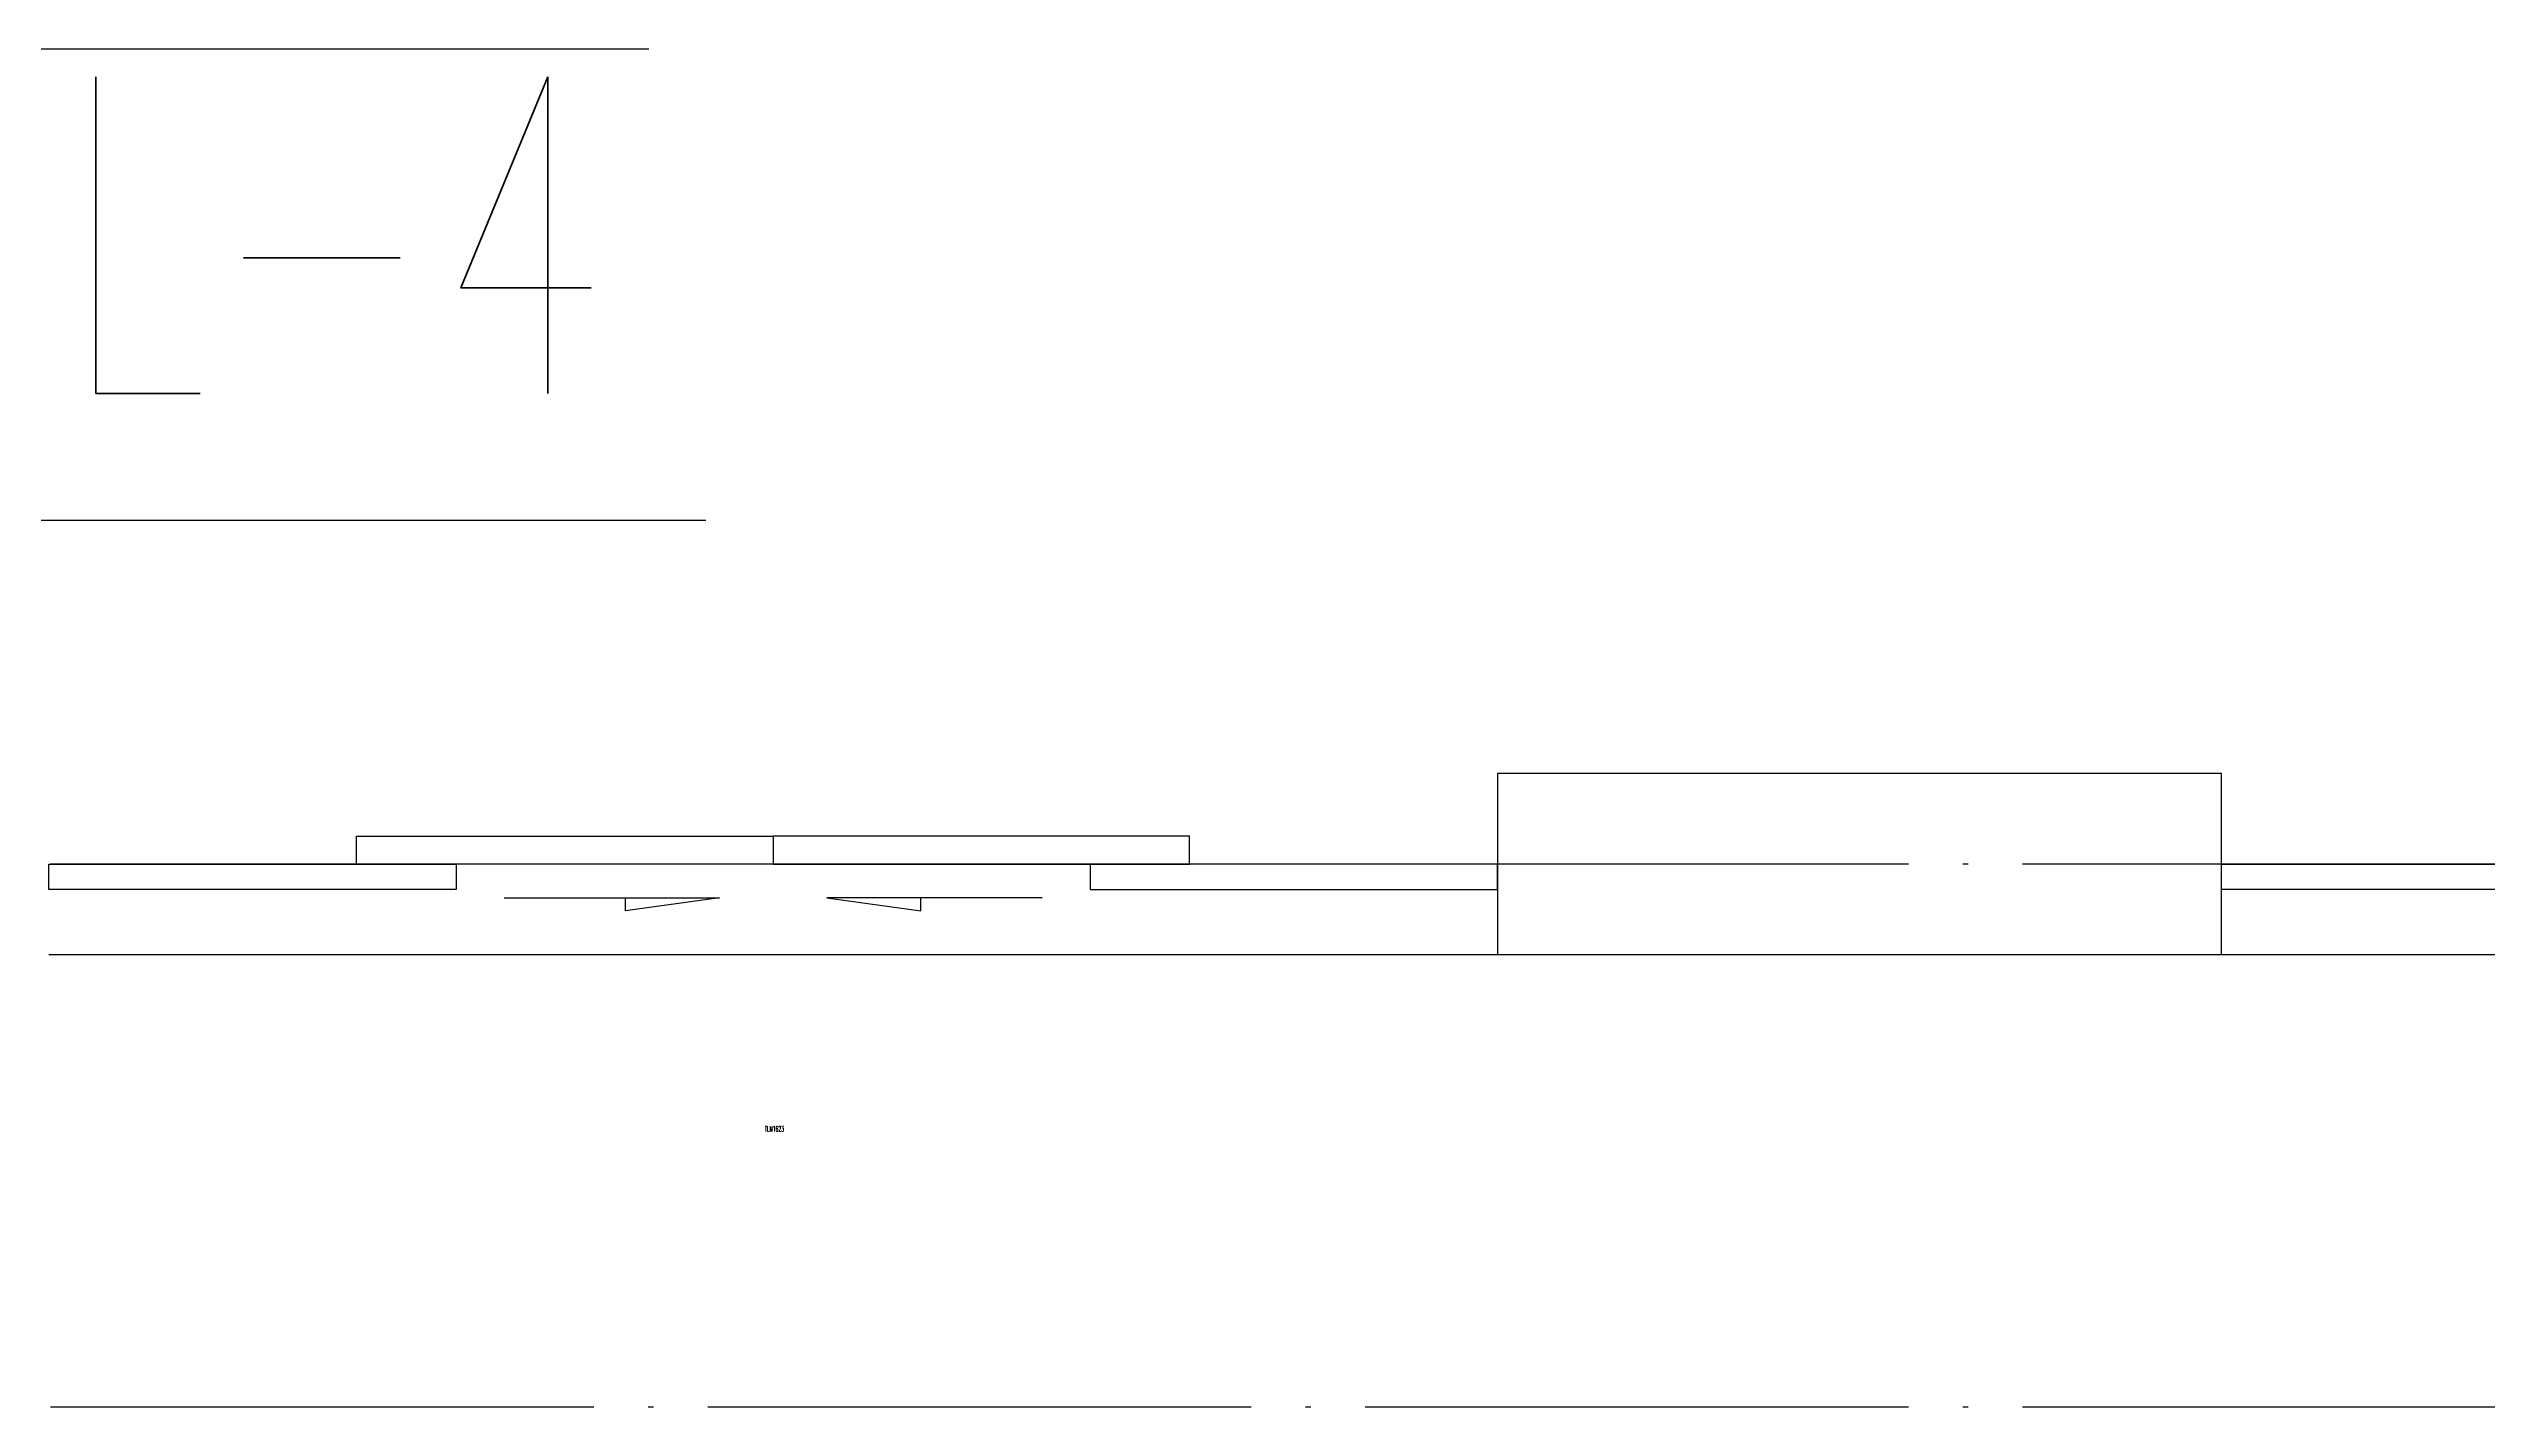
# Model space of a CAD drawing. Extents: x 27938 to 1507990, y 110129 to 923079.
# Drawn here: x 844467 to 847160, y 673857 to 675358 of the extents above; entities that cross this region are included whole.
import ezdxf

# ---------------------------------------------------------------- set-up
doc = ezdxf.new("R2010")
doc.units = 0
doc.header["$LTSCALE"] = 1000
doc.header["$MEASUREMENT"] = 0
doc.linetypes.add('DOTE', pattern=[2.42, 2, -0.2, 0.02, -0.2])
for name, color, linetype in [('DIM_凝结', 150, 'Continuous'), ('DIM_废水', 31, 'Continuous'), ('DOTE', 1, 'Continuous'), ('WALL', 9, 'Continuous'), ('WINDOW', 4, 'Continuous'), ('WINDOW_TEXT', 7, 'Continuous')]:
    doc.layers.add(name, color=color, linetype=linetype)
doc.styles.add('_TCH_WINDOW', font='SIMPLEX.shx', dxfattribs={"width": 0.7, "height": 3.5, "bigfont": 'GBCBIG.shx'})
doc.styles.add('_TWT_SERIAL', font='SIMPLEX', dxfattribs={"width": 0.8, "height": 3.5, "bigfont": 'HZTXT'})

# ---------------------------------------------------------------- blocks, each defined once
blk = doc.blocks.new('$DorLib2D$00000138')
at = {"color": 0, "linetype": 'Continuous'}
for p, q in [((-0.2875, 0), (-0.2875, 0.1538)), ((-0.2875, 0.1538), (0, 0.1538)), ((0, 0.1538), (0, 0)), ((0.2875, 0.1538), (0, 0.1538)), ((0.2875, 0), (0.2875, 0.1538)), ((-0.5, -0.1399), (-0.5, 0)), ((-0.5, 0), (-0.2188, 0)), ((0, 0), (-0.2875, 0)), ((-0.2188, 0), (-0.2188, -0.1399)), ((0, 0), (0.2875, 0)), ((0.2188, 0), (0.2188, -0.1399)), ((0.5, 0), (0.2188, 0)), ((0.5, 0), (0.5, -0.1946)), ((0.5, -0.1399), (0.5, 0)), ((-0.2188, -0.1399), (-0.5, -0.1399)), ((0.2188, -0.1399), (0.5, -0.1399)), ((-0.1857, -0.186), (-0.037, -0.186)), ((-0.037, -0.186), (-0.1019, -0.2583)), ((-0.1019, -0.2583), (-0.1019, -0.186)), ((0.1857, -0.186), (0.037, -0.186)), ((0.037, -0.186), (0.1019, -0.2583)), ((0.1019, -0.2583), (0.1019, -0.186))]:
    blk.add_line(p, q, dxfattribs=at)

msp = doc.modelspace()

# ---------------------------------------------------------------- linework, layer by layer
at = {"layer": 'DIM_凝结'}
msp.add_line((844156.6, 674837.1), (845192.4, 674837.1), dxfattribs=at)
at = {"layer": 'DIM_废水'}
msp.add_line((844141.6, 675358), (845129.4, 675358), dxfattribs=at)
at = {"layer": 'DOTE', "color": 169, "linetype": 'DOTE', "ltscale": 0.3}
for p, q in [((879916.6, 674457.2), (825916.6, 674457.2)), ((879916.6, 673857.2), (825916.6, 673857.2))]:
    msp.add_line(p, q, dxfattribs=at)
at = {"layer": 'WALL', "color": 8}
for p, q in [((846866.6, 674557.2), (846066.7, 674557.2)), ((846066.7, 674557.2), (846066.7, 674357.2)), ((846866.6, 674357.2), (846866.6, 674557.2)), ((846066.7, 674357.2), (846866.6, 674357.2))]:
    msp.add_line(p, q, dxfattribs=at)
at = {"layer": 'WINDOW', "color": 8}
for p, q in [((844466.7, 674357.2), (846066.7, 674357.2)), ((846866.6, 674357.2), (848966.6, 674357.2))]:
    msp.add_line(p, q, dxfattribs=at)

# ---------------------------------------------------------------- block references
ref = msp.add_blockref('$DorLib2D$00000138', (845266.7, 674457.2), dxfattribs=dict(at, xscale=1600, yscale=200, zscale=1600, rotation=1.055716874123975e-09))
ref.add_attrib('A', 'TLM1623', (845257.6, 674161.7), dxfattribs={"layer": 'WINDOW_TEXT', "color": 8, "ltscale": 0.5, "height": 5.95, "rotation": 0, "style": '_TCH_WINDOW', "width": 0.494118})
ref = msp.add_blockref('$DorLib2D$00000138', (847916.6, 674457.2), dxfattribs=dict(at, xscale=2100, yscale=200, zscale=2100, rotation=1.055716874123975e-09))
ref.add_attrib('A', 'TLM2123', (847907.5, 674161.7), dxfattribs={"layer": 'WINDOW_TEXT', "color": 8, "ltscale": 0.5, "height": 5.95, "rotation": 0, "style": '_TCH_WINDOW', "width": 0.494118})

# ---------------------------------------------------------------- texts
at = {"layer": 'DIM_凝结', "color": 7, "style": '_TWT_SERIAL', "width": 0.64}
msp.add_text('NL-4', height=350, dxfattribs=at).set_placement((844269.1, 674977.1))

doc.saveas('drawing.dxf')
